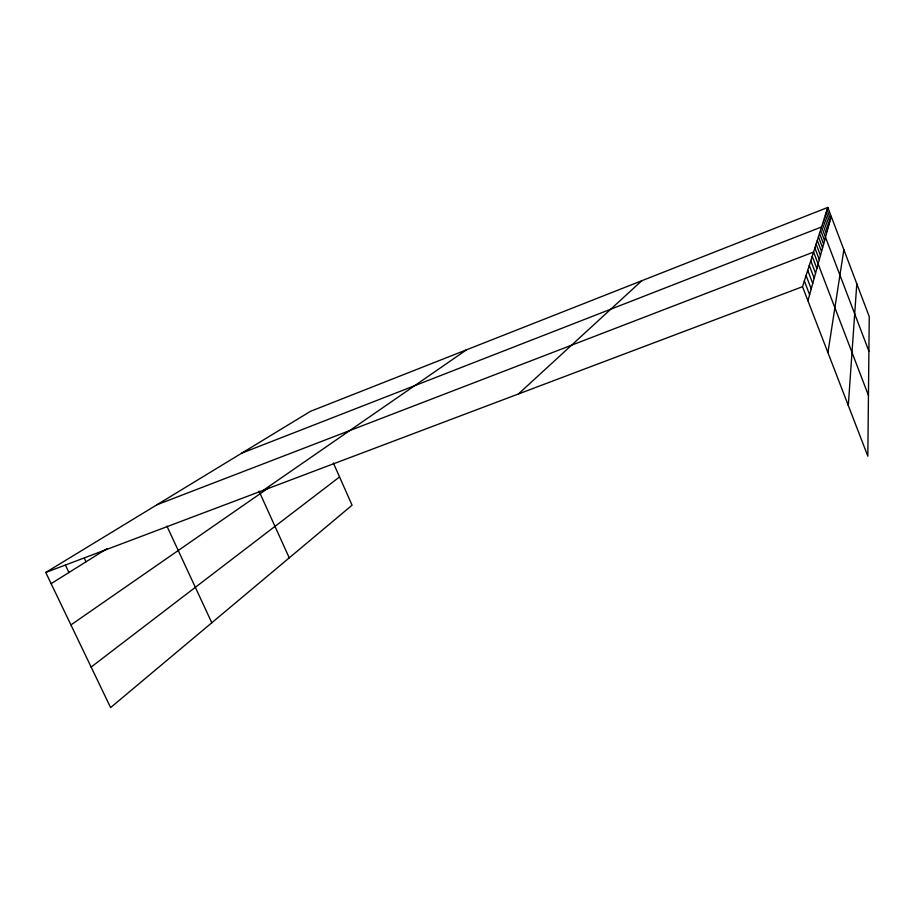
<?xml version="1.0" encoding="UTF-8"?>
<svg xmlns="http://www.w3.org/2000/svg" width="915" height="915" viewBox="0 0 915 915"><rect width="100%" height="100%" fill="white"/><g stroke="black" fill="none" stroke-linecap="round" stroke-linejoin="round"><path stroke-width="1.37" d="M848.296 405.459L856.795 283.787M827.926 352.63L843.87 249.726M807.945 300.783L831.232 216.432M827.812 207.419L869.25 316.601L867.832 456.173L802.512 286.704L827.812 207.419L310.459 411.327L45.75 572.458L110.601 707.581L352.069 505.206L333.346 462.956M518.416 393.976L641.792 280.733M91.145 667.058L339.557 476.955M70.924 624.922L269.49 487.249M263.36 490.291L466.559 349.804M51.126 583.656L107.204 548.531M241.823 453.108L821.579 226.954L868.895 351.166M156.991 504.748L813.572 252.06L868.449 395.417M45.75 572.458L802.512 286.704M65.457 565.184L68.945 572.493M84.317 558.219L86.021 561.799M166.896 526.079L211.8 622.772M259.036 491.138L289.243 557.864M806.081 275.529L811.228 288.9M804.342 280.962L809.626 294.687M814.865 247.988L819.314 259.608M812.211 256.314L816.866 268.461M810.793 260.775L815.551 273.208M809.295 265.453L814.178 278.183M807.728 270.36L812.737 283.41M823.534 220.824L827.286 230.706M822.574 223.832L826.405 233.897M820.572 230.111L824.564 240.588M819.52 233.394L823.603 244.076M818.433 236.813L822.596 247.713M817.289 240.382L821.544 251.511M816.1 244.099L820.446 255.468M827.011 209.912L830.5 219.085M826.188 212.486L829.745 221.83M825.341 215.162L828.956 224.678M824.449 217.942L828.132 227.641"/></g></svg>
